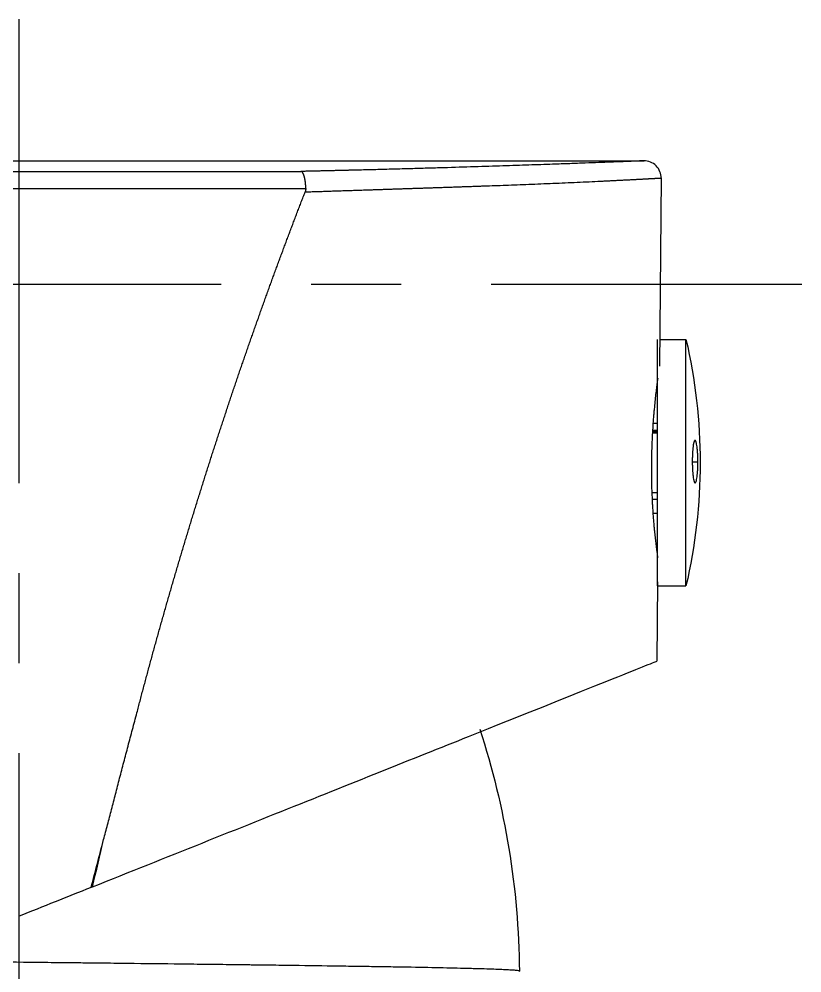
# Model space of a CAD drawing. Extents: x 10274 to 11115, y -16168 to -15573.
# Drawn here: x 10755.73 to 10783.34, y -15759.95 to -15726.3 of the extents above; entities that cross this region are included whole.
import ezdxf

# ---------------------------------------------------------------- set-up
doc = ezdxf.new("R2010")
doc.units = 0
doc.header["$MEASUREMENT"] = 0
doc.linetypes.add('CENTER2', pattern=[28.575, 19.05, -3.175, 3.175, -3.175])
doc.layers.get('0').update_dxf_attribs({"linetype": 'CONTINUOUS'})
doc.layers.add('CENTER', color=1, linetype='CENTER2')

msp = doc.modelspace()

# ---------------------------------------------------------------- linework, layer by layer
at = {"lineweight": -3}
for p, q in [((10733.679, -15731.301), (10777.78, -15731.301)), ((10745.767, -15731.676), (10765.672, -15731.676)), ((10778.373, -15731.906), (10778.317, -15738.551)), ((10778.252, -15746.301), (10778.252, -15737.601)), ((10778.325, -15737.602), (10779.252, -15737.602)), ((10779.252, -15746.301), (10779.252, -15737.601)), ((10778.252, -15740.568), (10778.094, -15740.568)), ((10778.072, -15740.896), (10778.252, -15740.896)), ((10778.073, -15740.876), (10778.252, -15740.876)), ((10778.076, -15740.826), (10778.252, -15740.826)), ((10778.078, -15740.807), (10778.252, -15740.807)), ((10779.507, -15741.925), (10779.672, -15741.925)), ((10778.052, -15743.007), (10778.252, -15743.007)), ((10778.252, -15743.249), (10778.06, -15743.249)), ((10778.252, -15743.74), (10778.09, -15743.74)), ((10778.252, -15746.157), (10778.228, -15748.951)), ((10778.252, -15746.301), (10779.252, -15746.301)), ((10773.373, -15759.89), (10773.377, -15759.886))]:
    msp.add_line(p, q, dxfattribs=at)
at = {"lineweight": -3, "extrusion": (0, 0, -1)}
msp.add_arc((-10745.021, -15760.151), 28.357, 161.921, 179.4652, dxfattribs=at)
for centre, major_axis, ratio, start_param, end_param in [((10760.582, -15741.951), (-19.17, 0), 0.999887, 2.912682, 3.141593), ((10760.582, -15741.951), (19.17, 0), 0.999887, 0, 0.228911), ((10931.292, -15796.513), (-43.598, -172.789), 0.99574, 1.54879, 1.558383)]:
    msp.add_ellipse(centre, major_axis=major_axis, ratio=ratio, start_param=start_param, end_param=end_param, dxfattribs=at)
at = {"lineweight": -3}
for points, knots in [([(10777.773, -15731.301), (10777.773, -15731.301), (10777.773, -15731.301), (10777.773, -15731.301), (10777.772, -15731.301), (10777.772, -15731.301), (10777.771, -15731.301), (10777.769, -15731.301), (10777.768, -15731.301), (10777.766, -15731.301), (10777.764, -15731.301), (10777.762, -15731.302), (10777.76, -15731.302), (10777.757, -15731.302), (10777.754, -15731.302), (10777.751, -15731.302), (10777.748, -15731.302), (10777.744, -15731.302), (10777.741, -15731.302), (10777.737, -15731.303), (10777.732, -15731.303), (10777.728, -15731.303), (10777.723, -15731.303), (10777.719, -15731.303), (10777.713, -15731.304), (10777.708, -15731.304), (10777.703, -15731.304), (10777.697, -15731.304), (10777.691, -15731.304), (10777.685, -15731.305), (10777.678, -15731.305), (10777.671, -15731.305), (10777.665, -15731.306), (10777.657, -15731.306), (10777.65, -15731.306), (10777.642, -15731.306), (10777.635, -15731.307), (10777.627, -15731.307), (10777.618, -15731.307), (10777.61, -15731.308), (10777.601, -15731.308), (10777.592, -15731.308), (10777.583, -15731.309), (10777.574, -15731.309), (10777.564, -15731.31), (10777.554, -15731.31), (10777.544, -15731.31), (10777.534, -15731.311), (10777.523, -15731.311), (10777.513, -15731.312), (10777.502, -15731.312), (10777.49, -15731.313), (10777.479, -15731.313), (10777.467, -15731.313), (10777.455, -15731.314), (10777.443, -15731.314), (10777.431, -15731.315), (10777.418, -15731.315), (10777.406, -15731.316), (10777.393, -15731.316), (10777.379, -15731.317), (10777.366, -15731.318), (10777.352, -15731.318), (10777.338, -15731.319), (10777.324, -15731.319), (10777.31, -15731.32), (10777.295, -15731.32), (10777.28, -15731.321), (10777.265, -15731.322), (10777.25, -15731.322), (10777.234, -15731.323), (10777.219, -15731.323), (10777.203, -15731.324), (10777.187, -15731.325), (10777.17, -15731.325), (10777.153, -15731.326), (10777.137, -15731.327), (10777.12, -15731.327), (10777.102, -15731.328), (10777.085, -15731.329), (10777.067, -15731.329), (10777.049, -15731.33), (10777.031, -15731.331), (10777.012, -15731.332), (10776.994, -15731.332), (10776.975, -15731.333), (10776.854, -15731.338), (10776.608, -15731.347), (10776.187, -15731.363), (10775.704, -15731.382), (10775.16, -15731.402), (10774.504, -15731.425), (10773.724, -15731.452), (10772.804, -15731.483), (10771.8, -15731.515), (10770.895, -15731.542), (10770.132, -15731.564), (10769.541, -15731.581), (10768.934, -15731.597), (10768.478, -15731.609), (10768.185, -15731.617), (10768.061, -15731.62), (10767.937, -15731.623), (10767.811, -15731.626), (10767.685, -15731.629), (10767.557, -15731.632), (10767.429, -15731.635), (10767.299, -15731.639), (10767.169, -15731.642), (10767.038, -15731.645), (10766.906, -15731.648), (10766.772, -15731.651), (10766.638, -15731.654), (10766.503, -15731.657), (10766.367, -15731.66), (10766.23, -15731.663), (10766.092, -15731.666), (10765.952, -15731.669), (10765.813, -15731.673), (10765.719, -15731.675), (10765.672, -15731.676)], [0, 0, 0, 0, 0.00296, 0.005919, 0.008876, 0.011833, 0.014788, 0.017742, 0.020695, 0.023647, 0.026598, 0.029548, 0.032498, 0.035446, 0.038393, 0.041339, 0.044285, 0.047229, 0.050173, 0.053116, 0.056058, 0.059, 0.06194, 0.064881, 0.06782, 0.070759, 0.073697, 0.076635, 0.079572, 0.082508, 0.085444, 0.08838, 0.091315, 0.094249, 0.097184, 0.100118, 0.103051, 0.105984, 0.108917, 0.11185, 0.114782, 0.117715, 0.120647, 0.123578, 0.12651, 0.129442, 0.132373, 0.135305, 0.138236, 0.141168, 0.144099, 0.147031, 0.149962, 0.152894, 0.155826, 0.158758, 0.16169, 0.164622, 0.167555, 0.170488, 0.173421, 0.176355, 0.179288, 0.182222, 0.185157, 0.188092, 0.191027, 0.193963, 0.1969, 0.199837, 0.202774, 0.205712, 0.208651, 0.21159, 0.21453, 0.217471, 0.220412, 0.223354, 0.226297, 0.22924, 0.232185, 0.23513, 0.238076, 0.241023, 0.243971, 0.24692, 0.24987, 0.299965, 0.349894, 0.399786, 0.449772, 0.49998, 0.562622, 0.624975, 0.68729, 0.749822, 0.781331, 0.812738, 0.844077, 0.875378, 0.881439, 0.887515, 0.893609, 0.89972, 0.905848, 0.911994, 0.918157, 0.924338, 0.930538, 0.936756, 0.942992, 0.949248, 0.955523, 0.961817, 0.96813, 0.974464, 0.980817, 0.987191, 0.993585, 1, 1, 1, 1]), ([(10778.373, -15731.906), (10778.374, -15731.835), (10778.349, -15731.682), (10778.212, -15731.466), (10777.998, -15731.327), (10777.844, -15731.301), (10777.773, -15731.301)], [0, 0, 0, 0, 0.249645, 0.499764, 0.749882, 1, 1, 1, 1]), ([(10765.842, -15732.274), (10765.842, -15732.27), (10765.842, -15732.262), (10765.841, -15732.25), (10765.841, -15732.238), (10765.841, -15732.226), (10765.84, -15732.214), (10765.84, -15732.201), (10765.839, -15732.189), (10765.839, -15732.177), (10765.838, -15732.164), (10765.837, -15732.152), (10765.836, -15732.14), (10765.835, -15732.127), (10765.834, -15732.115), (10765.833, -15732.102), (10765.832, -15732.09), (10765.83, -15732.077), (10765.829, -15732.065), (10765.828, -15732.053), (10765.826, -15732.041), (10765.824, -15732.029), (10765.823, -15732.017), (10765.821, -15732.005), (10765.819, -15731.993), (10765.817, -15731.981), (10765.815, -15731.97), (10765.813, -15731.958), (10765.811, -15731.947), (10765.808, -15731.936), (10765.806, -15731.925), (10765.804, -15731.914), (10765.801, -15731.903), (10765.799, -15731.893), (10765.796, -15731.882), (10765.794, -15731.872), (10765.791, -15731.862), (10765.788, -15731.852), (10765.785, -15731.842), (10765.782, -15731.831), (10765.778, -15731.82), (10765.774, -15731.81), (10765.77, -15731.799), (10765.766, -15731.788), (10765.761, -15731.777), (10765.757, -15731.767), (10765.752, -15731.756), (10765.746, -15731.746), (10765.741, -15731.737), (10765.735, -15731.728), (10765.729, -15731.719), (10765.723, -15731.711), (10765.717, -15731.704), (10765.711, -15731.697), (10765.704, -15731.692), (10765.698, -15731.687), (10765.691, -15731.682), (10765.685, -15731.679), (10765.678, -15731.677), (10765.674, -15731.676), (10765.672, -15731.676)], [0, 0, 0, 0, 0.012764, 0.025613, 0.038546, 0.051561, 0.064659, 0.077839, 0.091102, 0.104447, 0.117876, 0.13139, 0.144988, 0.158669, 0.172428, 0.186262, 0.200166, 0.214137, 0.22817, 0.242262, 0.256408, 0.270605, 0.284848, 0.299135, 0.313462, 0.327825, 0.342221, 0.356647, 0.371101, 0.385579, 0.400079, 0.4146, 0.429139, 0.443696, 0.458268, 0.472854, 0.487452, 0.50302, 0.51932, 0.536344, 0.554085, 0.572531, 0.591669, 0.611483, 0.631954, 0.653061, 0.67478, 0.697081, 0.719933, 0.743303, 0.767167, 0.791509, 0.816307, 0.841538, 0.867172, 0.893176, 0.919511, 0.946129, 0.972979, 1, 1, 1, 1]), ([(10765.819, -15732.398), (10765.841, -15732.397), (10765.886, -15732.396), (10765.954, -15732.393), (10766.025, -15732.391), (10766.099, -15732.388), (10766.176, -15732.386), (10766.255, -15732.383), (10766.338, -15732.381), (10766.423, -15732.378), (10766.51, -15732.375), (10766.601, -15732.372), (10766.694, -15732.369), (10766.789, -15732.366), (10766.888, -15732.362), (10766.988, -15732.359), (10767.092, -15732.356), (10767.197, -15732.352), (10767.306, -15732.349), (10767.416, -15732.345), (10767.53, -15732.341), (10767.645, -15732.338), (10767.763, -15732.334), (10767.883, -15732.33), (10768.005, -15732.326), (10768.13, -15732.322), (10768.257, -15732.317), (10768.386, -15732.313), (10768.517, -15732.309), (10768.65, -15732.304), (10768.785, -15732.3), (10768.922, -15732.295), (10769.061, -15732.291), (10769.201, -15732.286), (10769.344, -15732.281), (10769.488, -15732.277), (10769.634, -15732.272), (10769.781, -15732.267), (10769.93, -15732.262), (10770.081, -15732.257), (10770.233, -15732.252), (10770.386, -15732.247), (10770.54, -15732.241), (10770.696, -15732.236), (10770.853, -15732.231), (10771.011, -15732.225), (10771.17, -15732.22), (10771.33, -15732.214), (10771.49, -15732.209), (10771.652, -15732.203), (10771.814, -15732.198), (10771.976, -15732.192), (10772.209, -15732.184), (10772.518, -15732.173), (10772.905, -15732.159), (10773.307, -15732.144), (10773.721, -15732.128), (10774.144, -15732.111), (10774.572, -15732.093), (10775.002, -15732.075), (10775.428, -15732.056), (10775.847, -15732.037), (10776.141, -15732.023), (10776.326, -15732.014), (10776.409, -15732.009), (10776.489, -15732.006), (10776.568, -15732.002), (10776.644, -15731.998), (10776.719, -15731.994), (10776.791, -15731.991), (10776.862, -15731.987), (10776.93, -15731.984), (10776.997, -15731.98), (10777.062, -15731.977), (10777.124, -15731.974), (10777.186, -15731.971), (10777.245, -15731.968), (10777.302, -15731.965), (10777.358, -15731.962), (10777.412, -15731.959), (10777.464, -15731.957), (10777.514, -15731.954), (10777.563, -15731.951), (10777.61, -15731.949), (10777.655, -15731.947), (10777.699, -15731.944), (10777.741, -15731.942), (10777.781, -15731.94), (10777.82, -15731.938), (10777.858, -15731.936), (10777.894, -15731.934), (10777.928, -15731.932), (10777.961, -15731.93), (10777.992, -15731.929), (10778.022, -15731.927), (10778.051, -15731.925), (10778.078, -15731.924), (10778.104, -15731.922), (10778.129, -15731.921), (10778.152, -15731.92), (10778.174, -15731.918), (10778.195, -15731.917), (10778.214, -15731.916), (10778.232, -15731.915), (10778.249, -15731.914), (10778.265, -15731.913), (10778.28, -15731.912), (10778.293, -15731.911), (10778.305, -15731.911), (10778.317, -15731.91), (10778.327, -15731.909), (10778.336, -15731.909), (10778.344, -15731.908), (10778.351, -15731.908), (10778.357, -15731.907), (10778.362, -15731.907), (10778.366, -15731.907), (10778.369, -15731.907), (10778.372, -15731.906), (10778.373, -15731.906), (10778.373, -15731.906), (10778.373, -15731.906)], [0, 0, 0, 0, 0.002869, 0.005867, 0.008995, 0.012253, 0.01564, 0.019157, 0.022804, 0.026581, 0.030487, 0.034523, 0.038689, 0.042984, 0.047409, 0.051964, 0.056648, 0.061462, 0.066406, 0.071479, 0.076682, 0.082015, 0.087477, 0.093069, 0.098791, 0.104642, 0.110622, 0.116733, 0.122973, 0.129342, 0.135841, 0.14247, 0.149228, 0.156116, 0.163133, 0.17028, 0.177556, 0.184962, 0.192497, 0.200162, 0.207956, 0.21588, 0.223934, 0.232117, 0.240429, 0.248871, 0.257443, 0.266144, 0.274974, 0.283935, 0.293024, 0.302244, 0.311593, 0.333107, 0.356316, 0.38122, 0.407818, 0.436109, 0.466093, 0.497769, 0.531137, 0.566197, 0.602946, 0.611015, 0.619041, 0.627024, 0.634964, 0.64286, 0.650714, 0.658524, 0.666292, 0.674016, 0.681698, 0.689336, 0.696932, 0.704484, 0.711994, 0.71946, 0.726884, 0.734264, 0.741602, 0.748896, 0.756148, 0.763357, 0.770523, 0.777646, 0.784727, 0.791764, 0.798759, 0.805711, 0.81262, 0.819486, 0.82631, 0.83309, 0.839828, 0.846523, 0.853175, 0.859784, 0.866351, 0.872875, 0.879356, 0.885794, 0.892189, 0.898542, 0.904852, 0.911119, 0.917343, 0.923525, 0.929664, 0.93576, 0.941813, 0.947824, 0.953792, 0.959717, 0.9656, 0.97144, 0.977237, 0.982992, 0.988704, 0.994373, 1, 1, 1, 1]), ([(10765.841, -15732.274), (10765.841, -15732.296), (10765.839, -15732.316), (10765.832, -15732.358), (10765.826, -15732.378), (10765.818, -15732.398)], [0, 0, 0, 0, 0.5, 0.5, 1, 1, 1, 1]), ([(10759.886, -15750.772), (10759.904, -15750.703), (10759.94, -15750.565), (10759.994, -15750.359), (10760.048, -15750.153), (10760.103, -15749.947), (10760.158, -15749.742), (10760.213, -15749.536), (10760.268, -15749.332), (10760.324, -15749.127), (10760.379, -15748.923), (10760.435, -15748.719), (10760.491, -15748.516), (10760.547, -15748.312), (10760.603, -15748.109), (10760.66, -15747.907), (10760.717, -15747.705), (10760.774, -15747.503), (10760.831, -15747.301), (10760.888, -15747.1), (10760.945, -15746.899), (10761.003, -15746.698), (10761.061, -15746.498), (10761.119, -15746.298), (10761.177, -15746.098), (10761.235, -15745.899), (10761.294, -15745.7), (10761.352, -15745.501), (10761.411, -15745.302), (10761.47, -15745.104), (10761.529, -15744.907), (10761.588, -15744.709), (10761.648, -15744.512), (10761.708, -15744.315), (10761.767, -15744.119), (10761.827, -15743.923), (10761.887, -15743.727), (10761.948, -15743.531), (10762.008, -15743.336), (10762.069, -15743.141), (10762.13, -15742.947), (10762.191, -15742.753), (10762.252, -15742.559), (10762.313, -15742.365), (10762.374, -15742.172), (10762.436, -15741.979), (10762.497, -15741.786), (10762.559, -15741.594), (10762.621, -15741.402), (10762.683, -15741.211), (10762.746, -15741.019), (10762.808, -15740.828), (10762.871, -15740.638), (10762.933, -15740.447), (10762.996, -15740.258), (10763.059, -15740.068), (10763.122, -15739.879), (10763.186, -15739.69), (10763.249, -15739.501), (10763.313, -15739.313), (10763.376, -15739.124), (10763.44, -15738.937), (10763.504, -15738.749), (10763.568, -15738.562), (10763.632, -15738.376), (10763.697, -15738.189), (10763.761, -15738.003), (10763.826, -15737.817), (10763.891, -15737.632), (10763.956, -15737.447), (10764.02, -15737.262), (10764.086, -15737.078), (10764.151, -15736.894), (10764.216, -15736.71), (10764.282, -15736.527), (10764.347, -15736.343), (10764.413, -15736.161), (10764.479, -15735.978), (10764.545, -15735.796), (10764.611, -15735.614), (10764.677, -15735.433), (10764.743, -15735.252), (10764.81, -15735.071), (10764.876, -15734.89), (10764.943, -15734.71), (10765.01, -15734.53), (10765.077, -15734.351), (10765.144, -15734.172), (10765.211, -15733.993), (10765.278, -15733.814), (10765.345, -15733.636), (10765.412, -15733.458), (10765.48, -15733.281), (10765.548, -15733.103), (10765.615, -15732.927), (10765.683, -15732.75), (10765.751, -15732.574), (10765.796, -15732.456), (10765.819, -15732.398)], [0, 0, 0, 0, 0.01106, 0.022107, 0.033141, 0.044161, 0.055168, 0.066161, 0.077142, 0.088108, 0.099062, 0.110002, 0.120929, 0.131842, 0.142743, 0.153629, 0.164502, 0.175362, 0.186209, 0.197042, 0.207861, 0.218667, 0.22946, 0.240239, 0.251005, 0.261757, 0.272496, 0.283222, 0.293933, 0.304632, 0.315316, 0.325988, 0.336645, 0.34729, 0.35792, 0.368537, 0.379141, 0.389731, 0.400307, 0.41087, 0.421419, 0.431955, 0.442477, 0.452985, 0.46348, 0.473961, 0.484429, 0.494882, 0.505322, 0.515749, 0.526162, 0.536561, 0.546946, 0.557318, 0.567676, 0.578021, 0.588351, 0.598668, 0.608971, 0.619261, 0.629536, 0.639798, 0.650046, 0.660281, 0.670501, 0.680708, 0.690901, 0.70108, 0.711246, 0.721397, 0.731535, 0.741659, 0.751769, 0.761865, 0.771948, 0.782016, 0.792071, 0.802111, 0.812138, 0.822151, 0.83215, 0.842135, 0.852107, 0.862064, 0.872007, 0.881937, 0.891852, 0.901754, 0.911641, 0.921515, 0.931375, 0.94122, 0.951052, 0.96087, 0.970673, 0.980463, 0.990238, 1, 1, 1, 1]), ([(10778.256, -15738.964), (10778.249, -15739.013), (10778.242, -15739.066), (10778.23, -15739.154), (10778.224, -15739.202), (10778.218, -15739.253), (10778.213, -15739.288), (10778.211, -15739.305), (10778.2, -15739.394), (10778.182, -15739.543), (10778.155, -15739.789), (10778.138, -15739.967), (10778.125, -15740.106), (10778.121, -15740.154), (10778.112, -15740.249), (10778.108, -15740.298), (10778.097, -15740.445), (10778.082, -15740.645), (10778.069, -15740.853), (10778.06, -15741.013), (10778.058, -15741.067), (10778.054, -15741.148), (10778.053, -15741.175), (10778.05, -15741.23), (10778.045, -15741.367), (10778.037, -15741.615), (10778.033, -15741.836), (10778.031, -15742.058), (10778.03, -15742.169), (10778.031, -15742.309), (10778.031, -15742.337), (10778.032, -15742.393), (10778.033, -15742.476), (10778.034, -15742.558), (10778.037, -15742.722), (10778.043, -15742.937), (10778.052, -15743.146), (10778.059, -15743.301), (10778.062, -15743.352), (10778.067, -15743.454), (10778.07, -15743.504), (10778.08, -15743.651), (10778.093, -15743.842), (10778.107, -15744.02), (10778.118, -15744.148), (10778.124, -15744.212), (10778.13, -15744.273), (10778.134, -15744.313), (10778.136, -15744.334), (10778.146, -15744.433), (10778.153, -15744.507), (10778.169, -15744.648), (10778.184, -15744.78), (10778.198, -15744.895), (10778.206, -15744.961), (10778.208, -15744.973), (10778.211, -15744.999), (10778.212, -15745.011), (10778.217, -15745.047), (10778.22, -15745.07), (10778.228, -15745.134), (10778.239, -15745.209), (10778.246, -15745.263), (10778.251, -15745.296), (10778.252, -15745.305), (10778.253, -15745.314), (10778.254, -15745.315), (10778.254, -15745.316)], [0, 0, 0, 0, 0.036575, 0.036575, 0.056196, 0.066007, 0.066007, 0.075818, 0.075818, 0.115062, 0.154305, 0.193548, 0.193548, 0.21317, 0.21317, 0.232792, 0.232792, 0.272035, 0.311278, 0.311278, 0.3309, 0.3309, 0.340711, 0.340711, 0.350522, 0.389765, 0.429009, 0.429009, 0.468252, 0.468252, 0.478063, 0.478063, 0.487874, 0.507495, 0.507495, 0.546739, 0.585982, 0.585982, 0.605604, 0.605604, 0.625225, 0.625225, 0.664469, 0.703712, 0.703712, 0.723334, 0.733145, 0.733145, 0.742956, 0.742956, 0.782199, 0.782199, 0.821442, 0.860686, 0.860686, 0.870497, 0.870497, 0.880307, 0.880307, 0.899929, 0.899929, 0.939172, 0.978416, 0.978416, 0.998037, 0.998037, 1, 1, 1, 1]), ([(10779.672, -15741.925), (10779.672, -15741.875), (10779.671, -15741.826), (10779.669, -15741.754), (10779.668, -15741.73), (10779.667, -15741.694), (10779.667, -15741.682), (10779.665, -15741.659), (10779.665, -15741.647), (10779.662, -15741.59), (10779.659, -15741.546), (10779.654, -15741.495), (10779.653, -15741.485), (10779.651, -15741.465), (10779.65, -15741.455), (10779.647, -15741.426), (10779.645, -15741.407), (10779.638, -15741.355), (10779.633, -15741.323), (10779.627, -15741.289), (10779.625, -15741.282), (10779.622, -15741.269), (10779.618, -15741.25), (10779.611, -15741.223), (10779.605, -15741.206), (10779.6, -15741.195), (10779.599, -15741.192), (10779.596, -15741.185), (10779.594, -15741.183), (10779.586, -15741.17), (10779.58, -15741.164), (10779.57, -15741.163), (10779.567, -15741.164), (10779.562, -15741.167), (10779.56, -15741.168), (10779.557, -15741.172), (10779.556, -15741.173), (10779.548, -15741.184), (10779.542, -15741.198), (10779.534, -15741.22), (10779.533, -15741.225), (10779.53, -15741.235), (10779.528, -15741.241), (10779.524, -15741.257), (10779.521, -15741.27), (10779.513, -15741.309), (10779.508, -15741.339), (10779.501, -15741.391), (10779.499, -15741.409), (10779.495, -15741.446), (10779.491, -15741.485), (10779.488, -15741.527), (10779.485, -15741.57), (10779.483, -15741.592), (10779.479, -15741.66), (10779.478, -15741.707), (10779.476, -15741.779), (10779.475, -15741.803), (10779.474, -15741.853), (10779.474, -15741.877), (10779.474, -15741.902)], [0, 0, 0, 0, 0.0625, 0.0625, 0.09375, 0.09375, 0.109375, 0.109375, 0.125, 0.125, 0.1875, 0.1875, 0.203125, 0.203125, 0.21875, 0.21875, 0.25, 0.25, 0.3125, 0.3125, 0.328125, 0.328125, 0.34375, 0.375, 0.40625, 0.40625, 0.421875, 0.421875, 0.4375, 0.4375, 0.5, 0.5, 0.53125, 0.53125, 0.546875, 0.546875, 0.5625, 0.5625, 0.625, 0.625, 0.640625, 0.640625, 0.65625, 0.65625, 0.6875, 0.6875, 0.75, 0.75, 0.78125, 0.78125, 0.8125, 0.84375, 0.84375, 0.875, 0.875, 0.9375, 0.9375, 0.96875, 0.96875, 1, 1, 1, 1]), ([(10779.474, -15741.902), (10779.474, -15741.952), (10779.475, -15742.001), (10779.477, -15742.073), (10779.478, -15742.097), (10779.479, -15742.133), (10779.48, -15742.145), (10779.481, -15742.168), (10779.481, -15742.18), (10779.484, -15742.237), (10779.488, -15742.281), (10779.492, -15742.332), (10779.493, -15742.342), (10779.495, -15742.362), (10779.496, -15742.372), (10779.499, -15742.401), (10779.501, -15742.419), (10779.508, -15742.472), (10779.513, -15742.504), (10779.52, -15742.538), (10779.521, -15742.545), (10779.524, -15742.558), (10779.528, -15742.577), (10779.536, -15742.603), (10779.542, -15742.621), (10779.546, -15742.632), (10779.548, -15742.635), (10779.551, -15742.641), (10779.553, -15742.644), (10779.56, -15742.657), (10779.567, -15742.663), (10779.576, -15742.664), (10779.58, -15742.663), (10779.585, -15742.66), (10779.586, -15742.659), (10779.589, -15742.655), (10779.591, -15742.654), (10779.599, -15742.643), (10779.605, -15742.629), (10779.612, -15742.607), (10779.614, -15742.602), (10779.617, -15742.592), (10779.618, -15742.586), (10779.622, -15742.57), (10779.625, -15742.557), (10779.633, -15742.518), (10779.638, -15742.488), (10779.645, -15742.436), (10779.647, -15742.418), (10779.651, -15742.381), (10779.655, -15742.342), (10779.659, -15742.3), (10779.662, -15742.257), (10779.663, -15742.235), (10779.667, -15742.167), (10779.669, -15742.12), (10779.67, -15742.048), (10779.671, -15742.024), (10779.672, -15741.974), (10779.672, -15741.95), (10779.672, -15741.925)], [0, 0, 0, 0, 0.0625, 0.0625, 0.09375, 0.09375, 0.109375, 0.109375, 0.125, 0.125, 0.1875, 0.1875, 0.203125, 0.203125, 0.21875, 0.21875, 0.25, 0.25, 0.3125, 0.3125, 0.328125, 0.328125, 0.34375, 0.375, 0.40625, 0.40625, 0.421875, 0.421875, 0.4375, 0.4375, 0.5, 0.5, 0.53125, 0.53125, 0.546875, 0.546875, 0.5625, 0.5625, 0.625, 0.625, 0.640625, 0.640625, 0.65625, 0.65625, 0.6875, 0.6875, 0.75, 0.75, 0.78125, 0.78125, 0.8125, 0.84375, 0.84375, 0.875, 0.875, 0.9375, 0.9375, 0.96875, 0.96875, 1, 1, 1, 1]), ([(10758.322, -15756.914), (10760.932, -15755.869), (10766.062, -15753.818), (10772.625, -15751.192), (10777.141, -15749.386), (10778.227, -15748.951), (10778.228, -15748.951)], [0, 0, 0, 0, 0.250034, 0.500067, 0.750101, 1, 1, 1, 1]), ([(10758.711, -15755.249), (10758.757, -15755.074), (10758.849, -15754.719), (10758.989, -15754.183), (10759.131, -15753.637), (10759.276, -15753.083), (10759.424, -15752.518), (10759.575, -15751.944), (10759.729, -15751.361), (10759.833, -15750.969), (10759.886, -15750.772)], [0, 0, 0, 0, 0.117598, 0.237295, 0.359099, 0.483017, 0.609058, 0.737229, 0.86754, 1, 1, 1, 1]), ([(10773.377, -15759.886), (10773.377, -15759.879), (10773.34, -15759.872), (10773.247, -15759.863), (10773.226, -15759.861), (10773.18, -15759.857), (10773.154, -15759.855), (10773.071, -15759.85), (10773.007, -15759.846), (10772.788, -15759.835), (10772.607, -15759.827), (10772.283, -15759.816), (10772.166, -15759.813), (10771.977, -15759.807), (10771.912, -15759.806), (10771.811, -15759.803), (10771.777, -15759.802), (10771.708, -15759.8), (10771.672, -15759.799), (10771.351, -15759.791), (10771.035, -15759.783), (10770.342, -15759.769), (10769.966, -15759.761), (10769.357, -15759.75), (10769.146, -15759.747), (10768.818, -15759.741), (10768.707, -15759.739), (10768.538, -15759.737), (10768.481, -15759.736), (10768.366, -15759.734), (10768.077, -15759.729), (10767.779, -15759.725), (10767.292, -15759.718), (10767.043, -15759.714), (10766.28, -15759.703), (10765.75, -15759.695), (10764.922, -15759.684), (10764.641, -15759.681), (10764.211, -15759.675), (10764.066, -15759.674), (10763.847, -15759.671), (10763.773, -15759.67), (10763.626, -15759.668), (10763.256, -15759.664), (10762.882, -15759.659), (10762.278, -15759.652), (10761.973, -15759.648), (10761.051, -15759.637), (10760.425, -15759.63), (10759.471, -15759.619), (10759.15, -15759.615), (10758.664, -15759.609), (10758.421, -15759.607), (10758.175, -15759.604), (10758.012, -15759.602), (10757.93, -15759.601), (10757.52, -15759.597), (10757.192, -15759.593), (10756.538, -15759.586), (10756.212, -15759.582), (10755.233, -15759.571), (10754.582, -15759.564), (10753.282, -15759.549), (10752.634, -15759.542), (10751.988, -15759.535)], [0, 0, 0, 0, 0.0625, 0.0625, 0.078125, 0.078125, 0.09375, 0.09375, 0.125, 0.125, 0.1875, 0.1875, 0.21875, 0.21875, 0.234375, 0.234375, 0.242187, 0.242187, 0.25, 0.25, 0.3125, 0.3125, 0.375, 0.375, 0.40625, 0.40625, 0.421875, 0.421875, 0.429687, 0.429687, 0.4375, 0.46875, 0.46875, 0.5, 0.5, 0.5625, 0.5625, 0.59375, 0.59375, 0.609375, 0.609375, 0.617187, 0.617187, 0.625, 0.65625, 0.65625, 0.6875, 0.6875, 0.75, 0.75, 0.78125, 0.78125, 0.796875, 0.804688, 0.804688, 0.8125, 0.8125, 0.84375, 0.84375, 0.875, 0.875, 0.9375, 0.9375, 1, 1, 1, 1])]:
    msp.add_open_spline(points, degree=3, knots=knots, dxfattribs=at)
for points in [[(10745.597, -15732.275), (10752.348, -15732.275), (10759.096, -15732.275), (10765.842, -15732.274)], [(10758.271, -15756.934), (10758.418, -15756.373), (10758.563, -15755.81), (10758.708, -15755.248)], [(10758.322, -15756.914), (10758.305, -15756.92), (10758.288, -15756.927), (10758.271, -15756.934)], [(10758.271, -15756.934), (10757.423, -15757.273), (10756.576, -15757.612), (10755.728, -15757.951)]]:
    msp.add_open_spline(points, degree=3, dxfattribs=at)
at = {"layer": 'CENTER'}
for p, q in [((10755.728, -15999.851), (10755.728, -15726.301)), ((10658.078, -15735.651), (10783.341, -15735.651))]:
    msp.add_line(p, q, dxfattribs=at)

doc.saveas('drawing.dxf')
